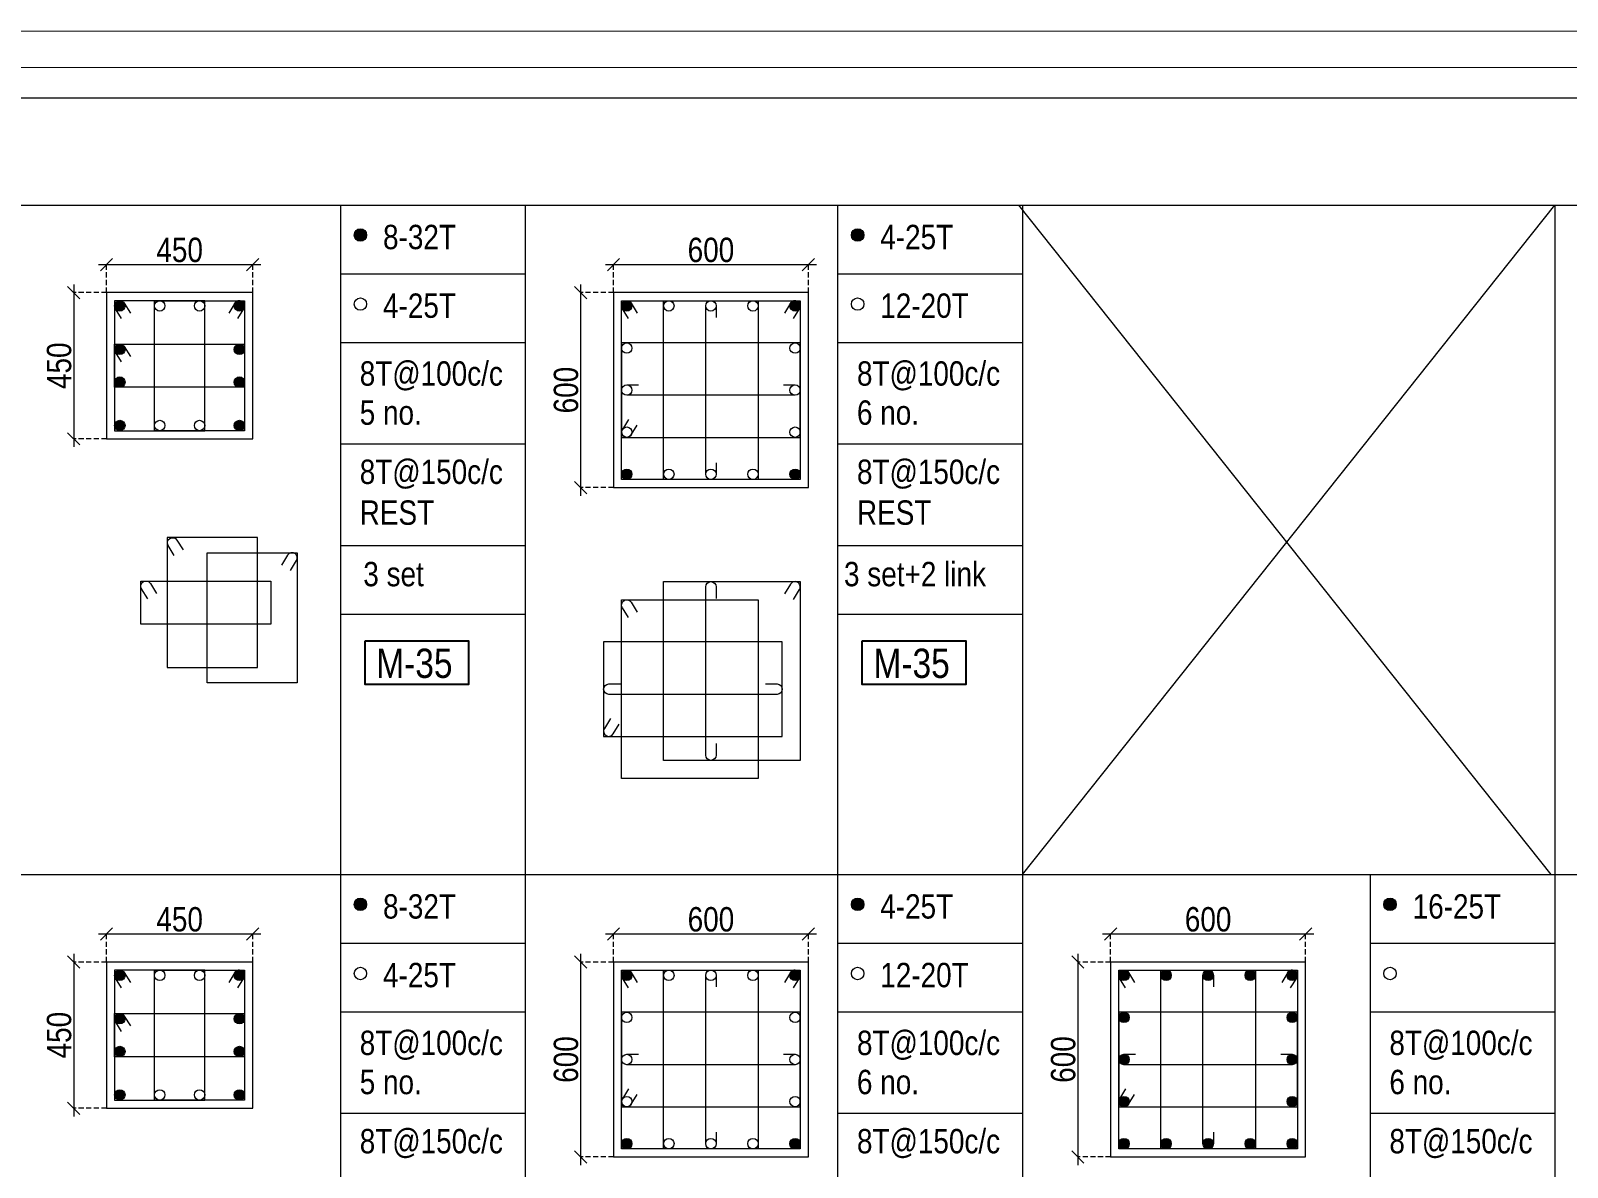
# Model space of a CAD drawing. Header units: millimetres. Extents: x 1112055 to 3390982, y -148532 to 766891.
# Drawn here: x 2142319 to 2161236, y 370346 to 384336 of the extents above; entities that cross this region are included whole.
import ezdxf
from ezdxf.enums import TextEntityAlignment as Align

# ---------------------------------------------------------------- set-up
doc = ezdxf.new("R2010")
doc.units = ezdxf.units.MM
doc.header["$PDMODE"] = 35
doc.header["$PDSIZE"] = -25
doc.linetypes.add('DASHED2', pattern=[0.375, 0.25, -0.125])
doc.linetypes.add('Hidden', pattern=[9.525, 6.35, -3.175])
for name, color, linetype, lineweight in [('B COL. SIZE DIM', 220, 'Continuous', 25), ('B COLSCH', 204, 'Continuous', 20), ('B COLUMN', 1, 'Hidden', 9), ('B STEEL', 34, 'Continuous', 15), ('B TITLE BLOCK', 250, 'Continuous', 0)]:
    doc.layers.add(name, color=color, linetype=linetype, lineweight=lineweight)
doc.layers.add('B TEXT', color=7, linetype='Continuous')
doc.styles.add('dim inside', font='romans.shx', dxfattribs={"width": 0.8, "height": 125})
doc.styles.add('SWINC', font='swissc.ttf')
doc.dimstyles.new('dim inside', dxfattribs={"dimtxt": 125, "dimasz": 100, "dimexe": 0, "dimexo": 0, "dimgap": 10, "dimtad": 0, "dimdec": 0, "dimzin": 0, "dimdsep": 46, "dimtxsty": 'dim inside', "dimblk": 'SMALL', "dimcen": 0.09, "dimadec": 0, "dimazin": 0, "dimtfac": 1, "dimtdec": 0, "dimtofl": 0, "dimtmove": 0, "dimatfit": 3, "dimfxl": 1, "dimtolj": 1, "dimtzin": 0, "dimarcsym": 2})

# ---------------------------------------------------------------- blocks, each defined once
blk = doc.blocks.new('_Oblique')
at = {"color": 0, "linetype": 'ByBlock', "lineweight": -2}
blk.add_line((-0.5, -0.5), (0.5, 0.5), dxfattribs=at)
blk = doc.blocks.new('*D1098')
at = {"layer": 'B COL. SIZE DIM', "color": 250, "lineweight": 9, "ltscale": 250, "transparency": 16777216}
blk.add_line((2143152, 373217), (2145152, 373217), dxfattribs=at)
at = {"layer": 'B COL. SIZE DIM', "color": 250, "linetype": 'DASHED2', "lineweight": 9, "ltscale": 250, "transparency": 16777216}
for p, q in [((2143252, 372872), (2143252, 373217)), ((2145052, 372872), (2145052, 373217))]:
    blk.add_line(p, q, dxfattribs=at)
at = {"layer": 'Defpoints', "color": 0, "ltscale": 250, "transparency": 16777216}
for p in [(2145052, 373217), (2143252, 372872), (2145052, 372872)]:
    blk.add_point(p, dxfattribs=at)
at = {"layer": 'B COL. SIZE DIM', "color": 250, "lineweight": 9, "ltscale": 250, "transparency": 16777216, "xscale": 150, "yscale": 150, "zscale": 150, "rotation": 180}
blk.add_blockref('_Oblique', (2143252, 373217), dxfattribs=at)
at = {"layer": 'B COL. SIZE DIM', "color": 250, "lineweight": 9, "ltscale": 250, "transparency": 16777216, "xscale": 150, "yscale": 150, "zscale": 150}
blk.add_blockref('_Oblique', (2145052, 373217), dxfattribs=at)
at = {"layer": 'B COL. SIZE DIM', "color": 6, "ltscale": 250, "transparency": 16777216, "insert": (2144152, 373396), "char_height": 300, "attachment_point": 5, "style": 'SWINC'}
blk.add_mtext('\\A1;450', dxfattribs=at)
blk = doc.blocks.new('*D1099')
at = {"layer": 'B COL. SIZE DIM', "color": 250, "lineweight": 9, "ltscale": 250, "transparency": 16777216}
blk.add_line((2142848, 372972), (2142848, 370972), dxfattribs=at)
at = {"layer": 'B COL. SIZE DIM', "color": 250, "linetype": 'DASHED2', "lineweight": 9, "ltscale": 250, "transparency": 16777216}
for p, q in [((2143252, 372872), (2142848, 372872)), ((2143252, 371072), (2142848, 371072))]:
    blk.add_line(p, q, dxfattribs=at)
at = {"layer": 'Defpoints', "color": 0, "ltscale": 250, "transparency": 16777216}
for p in [(2143252, 372872), (2142848, 371072), (2143252, 371072)]:
    blk.add_point(p, dxfattribs=at)
at = {"layer": 'B COL. SIZE DIM', "color": 250, "lineweight": 9, "ltscale": 250, "transparency": 16777216, "xscale": 150, "yscale": 150, "zscale": 150}
for p, rotation in [((2142848, 372872), 90), ((2142848, 371072), 270)]:
    blk.add_blockref('_Oblique', p, dxfattribs=dict(at, rotation=rotation))
at = {"layer": 'B COL. SIZE DIM', "color": 6, "ltscale": 250, "transparency": 16777216, "insert": (2142669, 371972), "char_height": 300, "attachment_point": 5, "rotation": 90, "style": 'SWINC'}
blk.add_mtext('\\A1;450', dxfattribs=at)
blk = doc.blocks.new('*D1131')
at = {"layer": 'B COL. SIZE DIM', "color": 250, "lineweight": 9, "ltscale": 250, "transparency": 16777216}
blk.add_line((2143152, 381457), (2145152, 381457), dxfattribs=at)
at = {"layer": 'B COL. SIZE DIM', "color": 250, "linetype": 'DASHED2', "lineweight": 9, "ltscale": 250, "transparency": 16777216}
for p, q in [((2143252, 381112), (2143252, 381457)), ((2145052, 381112), (2145052, 381457))]:
    blk.add_line(p, q, dxfattribs=at)
at = {"layer": 'Defpoints', "color": 0, "ltscale": 250, "transparency": 16777216}
for p in [(2145052, 381457), (2143252, 381112), (2145052, 381112)]:
    blk.add_point(p, dxfattribs=at)
at = {"layer": 'B COL. SIZE DIM', "color": 250, "lineweight": 9, "ltscale": 250, "transparency": 16777216, "xscale": 150, "yscale": 150, "zscale": 150, "rotation": 180}
blk.add_blockref('_Oblique', (2143252, 381457), dxfattribs=at)
at = {"layer": 'B COL. SIZE DIM', "color": 250, "lineweight": 9, "ltscale": 250, "transparency": 16777216, "xscale": 150, "yscale": 150, "zscale": 150}
blk.add_blockref('_Oblique', (2145052, 381457), dxfattribs=at)
at = {"layer": 'B COL. SIZE DIM', "color": 6, "ltscale": 250, "transparency": 16777216, "insert": (2144152, 381636), "char_height": 300, "attachment_point": 5, "style": 'SWINC'}
blk.add_mtext('\\A1;450', dxfattribs=at)
blk = doc.blocks.new('*D1132')
at = {"layer": 'B COL. SIZE DIM', "color": 250, "lineweight": 9, "ltscale": 250, "transparency": 16777216}
blk.add_line((2142848, 381212), (2142848, 379212), dxfattribs=at)
at = {"layer": 'B COL. SIZE DIM', "color": 250, "linetype": 'DASHED2', "lineweight": 9, "ltscale": 250, "transparency": 16777216}
for p, q in [((2143252, 381112), (2142848, 381112)), ((2143252, 379312), (2142848, 379312))]:
    blk.add_line(p, q, dxfattribs=at)
at = {"layer": 'Defpoints', "color": 0, "ltscale": 250, "transparency": 16777216}
for p in [(2143252, 381112), (2142848, 379312), (2143252, 379312)]:
    blk.add_point(p, dxfattribs=at)
at = {"layer": 'B COL. SIZE DIM', "color": 250, "lineweight": 9, "ltscale": 250, "transparency": 16777216, "xscale": 150, "yscale": 150, "zscale": 150}
for p, rotation in [((2142848, 381112), 90), ((2142848, 379312), 270)]:
    blk.add_blockref('_Oblique', p, dxfattribs=dict(at, rotation=rotation))
at = {"layer": 'B COL. SIZE DIM', "color": 6, "ltscale": 250, "transparency": 16777216, "insert": (2142669, 380212), "char_height": 300, "attachment_point": 5, "rotation": 90, "style": 'SWINC'}
blk.add_mtext('\\A1;450', dxfattribs=at)
blk = doc.blocks.new('*D1129')
at = {"layer": 'B COL. SIZE DIM', "color": 250, "lineweight": 9, "ltscale": 250, "transparency": 16777216}
blk.add_line((2149393, 373217), (2151993, 373217), dxfattribs=at)
at = {"layer": 'B COL. SIZE DIM', "color": 250, "linetype": 'DASHED2', "lineweight": 9, "ltscale": 250, "transparency": 16777216}
for p, q in [((2149493, 372872), (2149493, 373217)), ((2151893, 372872), (2151893, 373217))]:
    blk.add_line(p, q, dxfattribs=at)
at = {"layer": 'Defpoints', "color": 0, "ltscale": 250, "transparency": 16777216}
for p in [(2151893, 373217), (2149493, 372872), (2151893, 372872)]:
    blk.add_point(p, dxfattribs=at)
at = {"layer": 'B COL. SIZE DIM', "color": 250, "lineweight": 9, "ltscale": 250, "transparency": 16777216, "xscale": 150, "yscale": 150, "zscale": 150, "rotation": 180}
blk.add_blockref('_Oblique', (2149493, 373217), dxfattribs=at)
at = {"layer": 'B COL. SIZE DIM', "color": 250, "lineweight": 9, "ltscale": 250, "transparency": 16777216, "xscale": 150, "yscale": 150, "zscale": 150}
blk.add_blockref('_Oblique', (2151893, 373217), dxfattribs=at)
at = {"layer": 'B COL. SIZE DIM', "color": 6, "ltscale": 250, "transparency": 16777216, "insert": (2150693, 373396), "char_height": 300, "attachment_point": 5, "style": 'SWINC'}
blk.add_mtext('\\A1;600', dxfattribs=at)
blk = doc.blocks.new('*D1130')
at = {"layer": 'B COL. SIZE DIM', "color": 250, "lineweight": 9, "ltscale": 250, "transparency": 16777216}
blk.add_line((2149089, 372972), (2149089, 370372), dxfattribs=at)
at = {"layer": 'B COL. SIZE DIM', "color": 250, "linetype": 'DASHED2', "lineweight": 9, "ltscale": 250, "transparency": 16777216}
for p, q in [((2149493, 372872), (2149089, 372872)), ((2149493, 370472), (2149089, 370472))]:
    blk.add_line(p, q, dxfattribs=at)
at = {"layer": 'Defpoints', "color": 0, "ltscale": 250, "transparency": 16777216}
for p in [(2149493, 372872), (2149089, 370472), (2149493, 370472)]:
    blk.add_point(p, dxfattribs=at)
at = {"layer": 'B COL. SIZE DIM', "color": 250, "lineweight": 9, "ltscale": 250, "transparency": 16777216, "xscale": 150, "yscale": 150, "zscale": 150}
for p, rotation in [((2149089, 372872), 90), ((2149089, 370472), 270)]:
    blk.add_blockref('_Oblique', p, dxfattribs=dict(at, rotation=rotation))
at = {"layer": 'B COL. SIZE DIM', "color": 6, "ltscale": 250, "transparency": 16777216, "insert": (2148910, 371672), "char_height": 300, "attachment_point": 5, "rotation": 90, "style": 'SWINC'}
blk.add_mtext('\\A1;600', dxfattribs=at)
blk = doc.blocks.new('*D1123')
at = {"layer": 'B COL. SIZE DIM', "color": 250, "lineweight": 9, "ltscale": 250, "transparency": 16777216}
blk.add_line((2149393, 381457), (2151993, 381457), dxfattribs=at)
at = {"layer": 'B COL. SIZE DIM', "color": 250, "linetype": 'DASHED2', "lineweight": 9, "ltscale": 250, "transparency": 16777216}
for p, q in [((2149493, 381112), (2149493, 381457)), ((2151893, 381112), (2151893, 381457))]:
    blk.add_line(p, q, dxfattribs=at)
at = {"layer": 'Defpoints', "color": 0, "ltscale": 250, "transparency": 16777216}
for p in [(2151893, 381457), (2149493, 381112), (2151893, 381112)]:
    blk.add_point(p, dxfattribs=at)
at = {"layer": 'B COL. SIZE DIM', "color": 250, "lineweight": 9, "ltscale": 250, "transparency": 16777216, "xscale": 150, "yscale": 150, "zscale": 150, "rotation": 180}
blk.add_blockref('_Oblique', (2149493, 381457), dxfattribs=at)
at = {"layer": 'B COL. SIZE DIM', "color": 250, "lineweight": 9, "ltscale": 250, "transparency": 16777216, "xscale": 150, "yscale": 150, "zscale": 150}
blk.add_blockref('_Oblique', (2151893, 381457), dxfattribs=at)
at = {"layer": 'B COL. SIZE DIM', "color": 6, "ltscale": 250, "transparency": 16777216, "insert": (2150693, 381636), "char_height": 300, "attachment_point": 5, "style": 'SWINC'}
blk.add_mtext('\\A1;600', dxfattribs=at)
blk = doc.blocks.new('*D1124')
at = {"layer": 'B COL. SIZE DIM', "color": 250, "lineweight": 9, "ltscale": 250, "transparency": 16777216}
blk.add_line((2149089, 381212), (2149089, 378612), dxfattribs=at)
at = {"layer": 'B COL. SIZE DIM', "color": 250, "linetype": 'DASHED2', "lineweight": 9, "ltscale": 250, "transparency": 16777216}
for p, q in [((2149493, 381112), (2149089, 381112)), ((2149493, 378712), (2149089, 378712))]:
    blk.add_line(p, q, dxfattribs=at)
at = {"layer": 'Defpoints', "color": 0, "ltscale": 250, "transparency": 16777216}
for p in [(2149493, 381112), (2149089, 378712), (2149493, 378712)]:
    blk.add_point(p, dxfattribs=at)
at = {"layer": 'B COL. SIZE DIM', "color": 250, "lineweight": 9, "ltscale": 250, "transparency": 16777216, "xscale": 150, "yscale": 150, "zscale": 150}
for p, rotation in [((2149089, 381112), 90), ((2149089, 378712), 270)]:
    blk.add_blockref('_Oblique', p, dxfattribs=dict(at, rotation=rotation))
at = {"layer": 'B COL. SIZE DIM', "color": 6, "ltscale": 250, "transparency": 16777216, "insert": (2148910, 379912), "char_height": 300, "attachment_point": 5, "rotation": 90, "style": 'SWINC'}
blk.add_mtext('\\A1;600', dxfattribs=at)
blk = doc.blocks.new('*D1152')
at = {"layer": 'B COL. SIZE DIM', "color": 250, "lineweight": 9, "ltscale": 250, "transparency": 16777216}
blk.add_line((2155514, 373217), (2158114, 373217), dxfattribs=at)
at = {"layer": 'B COL. SIZE DIM', "color": 250, "linetype": 'DASHED2', "lineweight": 9, "ltscale": 250, "transparency": 16777216}
for p, q in [((2155614, 372872), (2155614, 373217)), ((2158014, 372872), (2158014, 373217))]:
    blk.add_line(p, q, dxfattribs=at)
at = {"layer": 'Defpoints', "color": 0, "ltscale": 250, "transparency": 16777216}
for p in [(2158014, 373217), (2155614, 372872), (2158014, 372872)]:
    blk.add_point(p, dxfattribs=at)
at = {"layer": 'B COL. SIZE DIM', "color": 250, "lineweight": 9, "ltscale": 250, "transparency": 16777216, "xscale": 150, "yscale": 150, "zscale": 150, "rotation": 180}
blk.add_blockref('_Oblique', (2155614, 373217), dxfattribs=at)
at = {"layer": 'B COL. SIZE DIM', "color": 250, "lineweight": 9, "ltscale": 250, "transparency": 16777216, "xscale": 150, "yscale": 150, "zscale": 150}
blk.add_blockref('_Oblique', (2158014, 373217), dxfattribs=at)
at = {"layer": 'B COL. SIZE DIM', "color": 6, "ltscale": 250, "transparency": 16777216, "insert": (2156814, 373396), "char_height": 300, "attachment_point": 5, "style": 'SWINC'}
blk.add_mtext('\\A1;600', dxfattribs=at)
blk = doc.blocks.new('*D1153')
at = {"layer": 'B COL. SIZE DIM', "color": 250, "lineweight": 9, "ltscale": 250, "transparency": 16777216}
blk.add_line((2155210, 372972), (2155210, 370372), dxfattribs=at)
at = {"layer": 'B COL. SIZE DIM', "color": 250, "linetype": 'DASHED2', "lineweight": 9, "ltscale": 250, "transparency": 16777216}
for p, q in [((2155614, 372872), (2155210, 372872)), ((2155614, 370472), (2155210, 370472))]:
    blk.add_line(p, q, dxfattribs=at)
at = {"layer": 'Defpoints', "color": 0, "ltscale": 250, "transparency": 16777216}
for p in [(2155614, 372872), (2155210, 370472), (2155614, 370472)]:
    blk.add_point(p, dxfattribs=at)
at = {"layer": 'B COL. SIZE DIM', "color": 250, "lineweight": 9, "ltscale": 250, "transparency": 16777216, "xscale": 150, "yscale": 150, "zscale": 150}
for p, rotation in [((2155210, 372872), 90), ((2155210, 370472), 270)]:
    blk.add_blockref('_Oblique', p, dxfattribs=dict(at, rotation=rotation))
at = {"layer": 'B COL. SIZE DIM', "color": 6, "ltscale": 250, "transparency": 16777216, "insert": (2155031, 371672), "char_height": 300, "attachment_point": 5, "rotation": 90, "style": 'SWINC'}
blk.add_mtext('\\A1;600', dxfattribs=at)

msp = doc.modelspace()

# ---------------------------------------------------------------- hatches: boundary and pattern name
at = {"layer": 'B STEEL', "lineweight": 9, "ltscale": 0.5}
h = msp.add_hatch(color=34, dxfattribs=at)
edge = h.paths.add_edge_path()
edge.add_arc((2146377.5, 381821.1), 76.8, 0, 360)
h = msp.add_hatch(color=34, dxfattribs=at)
edge = h.paths.add_edge_path()
edge.add_arc((2152499.1, 381821.1), 76.8, 0, 360)
h = msp.add_hatch(color=34, dxfattribs=at)
edge = h.paths.add_edge_path()
edge.add_arc((2143415.8, 380947.9), 64, 0, 360)
h = msp.add_hatch(color=34, dxfattribs=at)
edge = h.paths.add_edge_path()
edge.add_arc((2144887.8, 380947.9), 64, 180, 540, ccw=False)
h = msp.add_hatch(color=34, dxfattribs=at)
edge = h.paths.add_edge_path()
edge.add_arc((2149656.7, 380947.9), 64, 0, 360)
h = msp.add_hatch(color=34, dxfattribs=at)
edge = h.paths.add_edge_path()
edge.add_arc((2151728.6, 380947.9), 64, 180, 540, ccw=False)
at = {"layer": 'B STEEL'}
h = msp.add_hatch(color=34, dxfattribs=at)
edge = h.paths.add_edge_path()
edge.add_arc((2143415.8, 380413.6), 64, 0, 360)
h = msp.add_hatch(color=34, dxfattribs=at)
edge = h.paths.add_edge_path()
edge.add_arc((2144887.8, 380413.6), 64, 0, 360)
h = msp.add_hatch(color=34, dxfattribs=at)
edge = h.paths.add_edge_path()
edge.add_arc((2143415.8, 380010.4), 64, 0, 360)
h = msp.add_hatch(color=34, dxfattribs=at)
edge = h.paths.add_edge_path()
edge.add_arc((2144887.8, 380010.4), 64, 0, 360)
at = {"layer": 'B STEEL', "lineweight": 9, "ltscale": 0.5}
h = msp.add_hatch(color=34, dxfattribs=at)
edge = h.paths.add_edge_path()
edge.add_arc((2143415.8, 379476), 64, 0, 360, ccw=False)
h = msp.add_hatch(color=34, dxfattribs=at)
edge = h.paths.add_edge_path()
edge.add_arc((2144887.8, 379476), 64, -180, 180)
h = msp.add_hatch(color=34, dxfattribs=at)
edge = h.paths.add_edge_path()
edge.add_arc((2149656.7, 378876), 64, 0, 360, ccw=False)
h = msp.add_hatch(color=34, dxfattribs=at)
edge = h.paths.add_edge_path()
edge.add_arc((2151728.6, 378876), 64, -180, 180)
h = msp.add_hatch(color=34, dxfattribs=at)
edge = h.paths.add_edge_path()
edge.add_arc((2146377.5, 373581.3), 76.8, 0, 360)
h = msp.add_hatch(color=34, dxfattribs=at)
edge = h.paths.add_edge_path()
edge.add_arc((2152499.1, 373581.3), 76.8, 0, 360)
h = msp.add_hatch(color=34, dxfattribs=at)
edge = h.paths.add_edge_path()
edge.add_arc((2159053.9, 373581.3), 76.8, 0, 360)
h = msp.add_hatch(color=34, dxfattribs=at)
edge = h.paths.add_edge_path()
edge.add_arc((2143415.8, 372708.1), 64, 0, 360)
h = msp.add_hatch(color=34, dxfattribs=at)
edge = h.paths.add_edge_path()
edge.add_arc((2144887.8, 372708.1), 64, 180, 540, ccw=False)
h = msp.add_hatch(color=34, dxfattribs=at)
edge = h.paths.add_edge_path()
edge.add_arc((2149656.7, 372708.1), 64, 0, 360)
h = msp.add_hatch(color=34, dxfattribs=at)
edge = h.paths.add_edge_path()
edge.add_arc((2151728.6, 372708.1), 64, 180, 540, ccw=False)
h = msp.add_hatch(color=34, dxfattribs=at)
edge = h.paths.add_edge_path()
edge.add_arc((2155778.3, 372708.1), 64, 0, 360)
h = msp.add_hatch(color=34, dxfattribs=at)
edge = h.paths.add_edge_path()
edge.add_arc((2156296.3, 372708.1), 64, 180, 540, ccw=False)
h = msp.add_hatch(color=34, dxfattribs=at)
edge = h.paths.add_edge_path()
edge.add_arc((2156814.2, 372708.1), 64, 180, 540, ccw=False)
h = msp.add_hatch(color=34, dxfattribs=at)
edge = h.paths.add_edge_path()
edge.add_arc((2157332.2, 372708.1), 64, 180, 540, ccw=False)
h = msp.add_hatch(color=34, dxfattribs=at)
edge = h.paths.add_edge_path()
edge.add_arc((2157850.2, 372708.1), 64, 180, 540, ccw=False)
at = {"layer": 'B STEEL'}
h = msp.add_hatch(color=34, dxfattribs=at)
edge = h.paths.add_edge_path()
edge.add_arc((2143415.8, 372173.7), 64, 0, 360)
h = msp.add_hatch(color=34, dxfattribs=at)
edge = h.paths.add_edge_path()
edge.add_arc((2144887.8, 372173.7), 64, 0, 360)
at = {"layer": 'B STEEL', "lineweight": 9, "ltscale": 0.5}
h = msp.add_hatch(color=34, dxfattribs=at)
edge = h.paths.add_edge_path()
edge.add_arc((2155778.3, 372190.1), 64, 180, 540, ccw=False)
h = msp.add_hatch(color=34, dxfattribs=at)
edge = h.paths.add_edge_path()
edge.add_arc((2157850.2, 372190.1), 64, 180, 540, ccw=False)
at = {"layer": 'B STEEL'}
h = msp.add_hatch(color=34, dxfattribs=at)
edge = h.paths.add_edge_path()
edge.add_arc((2143415.8, 371770.5), 64, 0, 360)
h = msp.add_hatch(color=34, dxfattribs=at)
edge = h.paths.add_edge_path()
edge.add_arc((2144887.8, 371770.5), 64, 0, 360)
at = {"layer": 'B STEEL', "lineweight": 9, "ltscale": 0.5}
h = msp.add_hatch(color=34, dxfattribs=at)
edge = h.paths.add_edge_path()
edge.add_arc((2155778.3, 371672.1), 64, 180, 540, ccw=False)
h = msp.add_hatch(color=34, dxfattribs=at)
edge = h.paths.add_edge_path()
edge.add_arc((2157850.2, 371672.1), 64, 180, 540, ccw=False)
h = msp.add_hatch(color=34, dxfattribs=at)
edge = h.paths.add_edge_path()
edge.add_arc((2143415.8, 371236.1), 64, 0, 360, ccw=False)
h = msp.add_hatch(color=34, dxfattribs=at)
edge = h.paths.add_edge_path()
edge.add_arc((2144887.8, 371236.1), 64, -180, 180)
h = msp.add_hatch(color=34, dxfattribs=at)
edge = h.paths.add_edge_path()
edge.add_arc((2155778.3, 371154.1), 64, 180, 540, ccw=False)
h = msp.add_hatch(color=34, dxfattribs=at)
edge = h.paths.add_edge_path()
edge.add_arc((2157850.2, 371154.1), 64, 180, 540, ccw=False)
h = msp.add_hatch(color=34, dxfattribs=at)
edge = h.paths.add_edge_path()
edge.add_arc((2149656.7, 370636.1), 64, 0, 360, ccw=False)
h = msp.add_hatch(color=34, dxfattribs=at)
edge = h.paths.add_edge_path()
edge.add_arc((2151728.6, 370636.1), 64, -180, 180)
h = msp.add_hatch(color=34, dxfattribs=at)
edge = h.paths.add_edge_path()
edge.add_arc((2155778.3, 370636.1), 64, 0, 360, ccw=False)
h = msp.add_hatch(color=34, dxfattribs=at)
edge = h.paths.add_edge_path()
edge.add_arc((2156296.3, 370636.1), 64, 180, 540, ccw=False)
h = msp.add_hatch(color=34, dxfattribs=at)
edge = h.paths.add_edge_path()
edge.add_arc((2156814.2, 370636.1), 64, 180, 540, ccw=False)
h = msp.add_hatch(color=34, dxfattribs=at)
edge = h.paths.add_edge_path()
edge.add_arc((2157332.2, 370636.1), 64, 180, 540, ccw=False)
h = msp.add_hatch(color=34, dxfattribs=at)
edge = h.paths.add_edge_path()
edge.add_arc((2157850.2, 370636.1), 64, -180, 180)

# ---------------------------------------------------------------- linework, layer by layer
at = {"layer": 'B COLSCH', "color": 250, "lineweight": 0}
for p, q in [((2087620, 383508.5), (2216655.7, 383508.5)), ((2087620, 382189.4), (2216655.7, 382189.4)), ((2146131.2, 382189.4), (2146131.2, 332750.4)), ((2148405.6, 382189.4), (2148405.6, 323875.2)), ((2152252.8, 382189.4), (2152252.8, 332750.4)), ((2161037.9, 373949.6), (2154483, 382189.4)), ((2154527.2, 382189.4), (2154527.2, 323875.2)), ((2154527.2, 373949.6), (2161082, 382189.4)), ((2161082, 382189.4), (2161082, 323875.2)), ((2146131.2, 381344.4), (2148405.6, 381344.4)), ((2152252.8, 381344.4), (2154527.2, 381344.4)), ((2146131.2, 380499.4), (2148405.6, 380499.4)), ((2152252.8, 380499.4), (2154527.2, 380499.4)), ((2146131.2, 379249.7), (2148405.6, 379249.7)), ((2152252.8, 379249.7), (2154527.2, 379249.7)), ((2146131.2, 377999.9), (2148405.6, 377999.9)), ((2152252.8, 377999.9), (2154527.2, 377999.9)), ((2146131.2, 377154.9), (2148405.6, 377154.9)), ((2152252.8, 377154.9), (2154527.2, 377154.9)), ((2087620, 373949.6), (2216655.7, 373949.6)), ((2158807.7, 373949.6), (2158807.7, 332750.4)), ((2146131.2, 373104.6), (2148405.6, 373104.6)), ((2152252.8, 373104.6), (2154527.2, 373104.6)), ((2158807.7, 373104.6), (2161082, 373104.6)), ((2146131.2, 372259.6), (2148405.6, 372259.6)), ((2152252.8, 372259.6), (2154527.2, 372259.6)), ((2158807.7, 372259.6), (2161082, 372259.6)), ((2146131.2, 371009.8), (2148405.6, 371009.8)), ((2152252.8, 371009.8), (2154527.2, 371009.8)), ((2158807.7, 371009.8), (2161082, 371009.8))]:
    msp.add_line(p, q, dxfattribs=at)
at = {"layer": 'B COLUMN', "color": 1, "linetype": 'ByBlock', "lineweight": 20}
for points in [[(2143251.8, 379312), (2145051.8, 379312), (2145051.8, 381112), (2143251.8, 381112)], [(2149492.6, 378712), (2151892.6, 378712), (2151892.6, 381112), (2149492.6, 381112)], [(2143251.8, 371072.1), (2145051.8, 371072.1), (2145051.8, 372872.1), (2143251.8, 372872.1)], [(2149492.6, 370472.1), (2151892.6, 370472.1), (2151892.6, 372872.1), (2149492.6, 372872.1)], [(2155614.2, 370472.1), (2158014.2, 370472.1), (2158014.2, 372872.1), (2155614.2, 372872.1)]]:
    msp.add_lwpolyline(points, close=True, dxfattribs=at)
at = {"layer": 'B STEEL', "color": 34, "lineweight": 9, "ltscale": 0.5}
for points in [[(2143436.1, 380792.9), (2143361.3, 380914.4, -1), (2143470.4, 380981.5), (2143545.1, 380860)], [(2144867.6, 380792.9), (2144942.3, 380914.4, 1), (2144833.3, 380981.5), (2144758.5, 380860)], [(2149676.9, 380792.9), (2149602.1, 380914.4, -1), (2149711.2, 380981.5), (2149785.9, 380860)], [(2150756.7, 379018.6), (2150756.7, 378876, -1), (2150628.6, 378876), (2150628.6, 380947.9, -1), (2150756.7, 380947.9), (2150756.7, 380805.3)], [(2151708.4, 380792.9), (2151783.1, 380914.4, 1), (2151674.1, 380981.5), (2151599.3, 380860)], [(2143436.1, 380258.5), (2143361.3, 380380, -1), (2143470.4, 380447.1), (2143545.1, 380325.6)], [(2151586, 379976), (2151728.6, 379976, -1), (2151728.6, 379847.9), (2149656.7, 379847.9, -1), (2149656.7, 379976), (2149799.3, 379976)], [(2149676.9, 379549), (2149602.1, 379427.5, 1), (2149711.2, 379360.4), (2149785.9, 379481.9)], [(2144084.2, 377877.2), (2144009.4, 377998.7, -1), (2144118.4, 378065.8), (2144193.2, 377944.3)], [(2145515.6, 377691.6), (2145590.4, 377813.1, 1), (2145481.4, 377880.2), (2145406.6, 377758.7)], [(2143758.3, 377342.8), (2143683.5, 377464.3, -1), (2143792.6, 377531.4), (2143867.3, 377409.9)], [(2150756.7, 375560.9), (2150756.7, 375418.2, -1), (2150628.6, 375418.2), (2150628.6, 377490.2, -1), (2150756.7, 377490.2), (2150756.7, 377347.5)], [(2151708.4, 377335.1), (2151783.1, 377456.6, 1), (2151674.1, 377523.7), (2151599.3, 377402.2)], [(2149676.9, 377112.1), (2149602.1, 377233.5, -1), (2149711.2, 377300.7), (2149785.9, 377179.2)], [(2151364.7, 376295.1), (2151507.3, 376295.1, -1), (2151507.3, 376167.1), (2149435.4, 376167.1, -1), (2149435.4, 376295.1), (2149578, 376295.1)], [(2149455.6, 375868.2), (2149380.9, 375746.7, 1), (2149489.9, 375679.6), (2149564.7, 375801.1)], [(2143436.1, 372553.1), (2143361.3, 372674.5, -1), (2143470.4, 372741.7), (2143545.1, 372620.2)], [(2144867.6, 372553.1), (2144942.3, 372674.5, 1), (2144833.3, 372741.7), (2144758.5, 372620.2)], [(2149676.9, 372553.1), (2149602.1, 372674.5, -1), (2149711.2, 372741.7), (2149785.9, 372620.2)], [(2150756.7, 370778.8), (2150756.7, 370636.1, -1), (2150628.6, 370636.1), (2150628.6, 372708.1, -1), (2150756.7, 372708.1), (2150756.7, 372565.5)], [(2151708.4, 372553.1), (2151783.1, 372674.5, 1), (2151674.1, 372741.7), (2151599.3, 372620.2)], [(2155798.5, 372553.1), (2155723.7, 372674.5, -1), (2155832.8, 372741.7), (2155907.5, 372620.2)], [(2156878.3, 370778.8), (2156878.3, 370636.1, -1), (2156750.2, 370636.1), (2156750.2, 372708.1, -1), (2156878.3, 372708.1), (2156878.3, 372565.5)], [(2157830, 372553.1), (2157904.7, 372674.5, 1), (2157795.7, 372741.7), (2157720.9, 372620.2)], [(2143436.1, 372018.7), (2143361.3, 372140.2, -1), (2143470.4, 372207.3), (2143545.1, 372085.8)], [(2151586, 371736.1), (2151728.6, 371736.1, -1), (2151728.6, 371608.1), (2149656.7, 371608.1, -1), (2149656.7, 371736.1), (2149799.3, 371736.1)], [(2157707.6, 371736.1), (2157850.2, 371736.1, -1), (2157850.2, 371608.1), (2155778.3, 371608.1, -1), (2155778.3, 371736.1), (2155920.9, 371736.1)], [(2149676.9, 371309.2), (2149602.1, 371187.7, 1), (2149711.2, 371120.6), (2149785.9, 371242.1)], [(2155798.5, 371309.2), (2155723.7, 371187.7, 1), (2155832.8, 371120.6), (2155907.5, 371242.1)]]:
    msp.add_lwpolyline(points, format="xyb", dxfattribs=at)
for points in [[(2143351.8, 379412), (2144461.2, 379412), (2144461.2, 381012), (2143351.8, 381012)], [(2144951.8, 379412), (2143842.5, 379412), (2143842.5, 381012), (2144951.8, 381012)], [(2151274.6, 381012), (2151274.6, 378812), (2149592.6, 378812), (2149592.6, 381012)], [(2151792.6, 381012), (2151792.6, 378812), (2150110.6, 378812), (2150110.6, 381012)], [(2143351.8, 380477.6), (2144951.8, 380477.6), (2144951.8, 379946.4), (2143351.8, 379946.4)], [(2149592.6, 379330), (2151792.6, 379330), (2151792.6, 380494), (2149592.6, 380494)], [(2143999.9, 376496.3), (2145109.2, 376496.3), (2145109.2, 378096.3), (2143999.9, 378096.3)], [(2145599.9, 376310.6), (2144490.5, 376310.6), (2144490.5, 377910.6), (2145599.9, 377910.6)], [(2143674, 377561.9), (2145274, 377561.9), (2145274, 377030.7), (2143674, 377030.7)], [(2151792.6, 377554.2), (2151792.6, 375354.2), (2150110.6, 375354.2), (2150110.6, 377554.2)], [(2151274.6, 377331.1), (2151274.6, 375131.1), (2149592.6, 375131.1), (2149592.6, 377331.1)], [(2149371.4, 375649.1), (2151571.4, 375649.1), (2151571.4, 376813.1), (2149371.4, 376813.1)], [(2143351.8, 371172.1), (2144461.2, 371172.1), (2144461.2, 372772.1), (2143351.8, 372772.1)], [(2144951.8, 371172.1), (2143842.5, 371172.1), (2143842.5, 372772.1), (2144951.8, 372772.1)], [(2151274.6, 372772.1), (2151274.6, 370572.1), (2149592.6, 370572.1), (2149592.6, 372772.1)], [(2151792.6, 372772.1), (2151792.6, 370572.1), (2150110.6, 370572.1), (2150110.6, 372772.1)], [(2157396.3, 372772.1), (2157396.3, 370572.1), (2155714.2, 370572.1), (2155714.2, 372772.1)], [(2157914.2, 372772.1), (2157914.2, 370572.1), (2156232.2, 370572.1), (2156232.2, 372772.1)], [(2143351.8, 372237.7), (2144951.8, 372237.7), (2144951.8, 371706.5), (2143351.8, 371706.5)], [(2149592.6, 371090.1), (2151792.6, 371090.1), (2151792.6, 372254.1), (2149592.6, 372254.1)], [(2155714.2, 371090.1), (2157914.2, 371090.1), (2157914.2, 372254.1), (2155714.2, 372254.1)]]:
    msp.add_lwpolyline(points, close=True, dxfattribs=at)
for centre, radius in [((2146377.5, 381821.1), 76.8), ((2152499.1, 381821.1), 76.8), ((2143415.8, 380947.9), 64), ((2143906.5, 380947.9), 64), ((2144397.2, 380947.9), 64), ((2144887.8, 380947.9), 64), ((2146377.5, 380970.9), 76.8), ((2149656.7, 380947.9), 64), ((2150174.6, 380947.9), 64), ((2150692.6, 380947.9), 64), ((2151210.6, 380947.9), 64), ((2151728.6, 380947.9), 64), ((2152499.1, 380970.9), 76.8), ((2143415.8, 380413.6), 64), ((2144887.8, 380413.6), 64), ((2149656.7, 380430), 64), ((2151728.6, 380430), 64), ((2143415.8, 380010.4), 64), ((2144887.8, 380010.4), 64), ((2149656.7, 379912), 64), ((2151728.6, 379912), 64), ((2143415.8, 379476), 64), ((2143906.5, 379476), 64), ((2144397.2, 379476), 64), ((2144887.8, 379476), 64), ((2149656.7, 379394), 64), ((2151728.6, 379394), 64), ((2149656.7, 378876), 64), ((2150174.6, 378876), 64), ((2150692.6, 378876), 64), ((2151210.6, 378876), 64), ((2151728.6, 378876), 64), ((2146377.5, 373581.3), 76.8), ((2152499.1, 373581.3), 76.8), ((2159053.9, 373581.3), 76.8), ((2143415.8, 372708.1), 64), ((2143906.5, 372708.1), 64), ((2144397.2, 372708.1), 64), ((2144887.8, 372708.1), 64), ((2146377.5, 372731), 76.8), ((2149656.7, 372708.1), 64), ((2150174.6, 372708.1), 64), ((2150692.6, 372708.1), 64), ((2151210.6, 372708.1), 64), ((2151728.6, 372708.1), 64), ((2152499.1, 372731), 76.8), ((2155778.3, 372708.1), 64), ((2156296.3, 372708.1), 64), ((2156814.2, 372708.1), 64), ((2157332.2, 372708.1), 64), ((2157850.2, 372708.1), 64), ((2159053.9, 372731), 76.8), ((2143415.8, 372173.7), 64), ((2144887.8, 372173.7), 64), ((2149656.7, 372190.1), 64), ((2151728.6, 372190.1), 64), ((2155778.3, 372190.1), 64), ((2157850.2, 372190.1), 64), ((2143415.8, 371770.5), 64), ((2144887.8, 371770.5), 64), ((2149656.7, 371672.1), 64), ((2151728.6, 371672.1), 64), ((2155778.3, 371672.1), 64), ((2157850.2, 371672.1), 64), ((2143415.8, 371236.1), 64), ((2143906.5, 371236.1), 64), ((2144397.2, 371236.1), 64), ((2144887.8, 371236.1), 64), ((2149656.7, 371154.1), 64), ((2151728.6, 371154.1), 64), ((2155778.3, 371154.1), 64), ((2157850.2, 371154.1), 64), ((2149656.7, 370636.1), 64), ((2150174.6, 370636.1), 64), ((2150692.6, 370636.1), 64), ((2151210.6, 370636.1), 64), ((2151728.6, 370636.1), 64), ((2155778.3, 370636.1), 64), ((2156296.3, 370636.1), 64), ((2156814.2, 370636.1), 64), ((2157332.2, 370636.1), 64), ((2157850.2, 370636.1), 64)]:
    msp.add_circle(centre, radius, dxfattribs=at)
at = {"layer": 'B TEXT', "color": 1}
for points in [[(2146434.8, 376825.9), (2147709.4, 376825.9), (2147709.4, 376287.9), (2146434.8, 376287.9)], [(2152556.4, 376825.9), (2153831, 376825.9), (2153831, 376287.9), (2152556.4, 376287.9)]]:
    msp.add_lwpolyline(points, close=True, dxfattribs=at)
at = {"layer": 'B TITLE BLOCK', "color": 1, "const_width": 10.1}
msp.add_lwpolyline([(2086797.8, 384330.6), (2086797.8, 305004), (2230948.1, 305004), (2230948.1, 384330.6)], close=True, dxfattribs=at)
at = {"layer": 'B TITLE BLOCK', "color": 250, "lineweight": 0, "const_width": 10.1}
msp.add_lwpolyline([(2087246.3, 383882.2), (2087246.3, 305452.4), (2230499.6, 305452.4), (2230499.6, 383882.2)], close=True, dxfattribs=at)

# ---------------------------------------------------------------- texts
at = {"layer": 'B TEXT', "style": 'SWINC'}
for s, p in [('8-32T', (2146656, 381646.6)), ('4-25T', (2152777.6, 381646.6)), ('4-25T', (2146656, 380801.6)), ('12-20T', (2152777.6, 380801.6)), ('8T@100c/c', (2146369, 379966.7)), ('8T@100c/c', (2152490.6, 379966.7)), ('5 no.', (2146369, 379485)), ('6 no.', (2152490.6, 379485)), ('8T@150c/c', (2146369, 378756.8)), ('8T@150c/c', (2152490.6, 378756.8)), ('REST', (2146369, 378254.4)), ('REST', (2152490.6, 378254.4)), ('3 set', (2146412.9, 377497.4)), ('3 set+2 link', (2152331, 377497.4)), ('8-32T', (2146656, 373406.7)), ('4-25T', (2152777.6, 373406.7)), ('16-25T', (2159332.5, 373406.7)), ('4-25T', (2146656, 372561.7)), ('12-20T', (2152777.6, 372561.7)), ('8T@100c/c', (2146369, 371726.9)), ('8T@100c/c', (2152490.6, 371726.9)), ('8T@100c/c', (2159045.5, 371726.9)), ('5 no.', (2146369, 371245.1)), ('6 no.', (2152490.6, 371245.1)), ('6 no.', (2159045.5, 371245.1)), ('8T@150c/c', (2146369, 370517)), ('8T@150c/c', (2152490.6, 370517)), ('8T@150c/c', (2159045.5, 370517))]:
    msp.add_text(s, height=300, dxfattribs=at).set_placement(p)
at = {"layer": 'B TEXT', "color": 1, "style": 'SWINC'}
for p in [(2146572.2, 376261.4), (2152693.8, 376261.4)]:
    msp.add_text('M-35', height=360, dxfattribs=at).set_placement(p, align=Align.BOTTOM_LEFT)

# ---------------------------------------------------------------- dimensions: what is measured, and where the dimension line sits
at = {"layer": 'B COL. SIZE DIM', "color": 250, "ltscale": 250}
for base, p1, p2, picture, middle in [((2145051.8, 381456.9), (2143251.8, 381112), (2145051.8, 381112), '*D1131', (2144151.8, 381635.7)), ((2151892.6, 381456.9), (2149492.6, 381112), (2151892.6, 381112), '*D1123', (2150692.6, 381635.9)), ((2145051.8, 373217.1), (2143251.8, 372872.1), (2145051.8, 372872.1), '*D1098', (2144151.8, 373395.9)), ((2151892.6, 373217.1), (2149492.6, 372872.1), (2151892.6, 372872.1), '*D1129', (2150692.6, 373396.1)), ((2158014.2, 373217.1), (2155614.2, 372872.1), (2158014.2, 372872.1), '*D1152', (2156814.2, 373396.1))]:
    dim = msp.add_linear_dim(base=base, p1=p1, p2=p2, dimstyle='dim inside', override={"dimtxt": 300, "dimasz": 150, "dimgap": 25, "dimtad": 3, "dimlfac": 0.25, "dimtxsty": 'SWINC', "dimblk1": 'Oblique', "dimblk2": 'Oblique', "dimsah": 1, "dimdle": 100, "dimclrd": 250, "dimclre": 250, "dimclrt": 6, "dimfxl": 1000, "dimlwd": 9, "dimlwe": 9}, dxfattribs=at)
    dim.commit()
    dim.dimension.update_dxf_attribs({"geometry": picture, "text_midpoint": middle})
for base, p1, p2, picture, middle in [((2142847.9, 379312), (2143251.8, 381112), (2143251.8, 379312), '*D1132', (2142669.1, 380212)), ((2149088.8, 378712), (2149492.6, 381112), (2149492.6, 378712), '*D1124', (2148909.8, 379912)), ((2142847.9, 371072.1), (2143251.8, 372872.1), (2143251.8, 371072.1), '*D1099', (2142669.1, 371972.1)), ((2149088.8, 370472.1), (2149492.6, 372872.1), (2149492.6, 370472.1), '*D1130', (2148909.8, 371672.1)), ((2155210.4, 370472.1), (2155614.2, 372872.1), (2155614.2, 370472.1), '*D1153', (2155031.4, 371672.1))]:
    dim = msp.add_linear_dim(base=base, p1=p1, p2=p2, angle=90, dimstyle='dim inside', override={"dimtxt": 300, "dimasz": 150, "dimgap": 25, "dimtad": 3, "dimlfac": 0.25, "dimtxsty": 'SWINC', "dimblk1": 'Oblique', "dimblk2": 'Oblique', "dimsah": 1, "dimdle": 100, "dimclrd": 250, "dimclre": 250, "dimclrt": 6, "dimfxl": 1000, "dimlwd": 9, "dimlwe": 9}, dxfattribs=at)
    dim.commit()
    dim.dimension.update_dxf_attribs({"geometry": picture, "text_midpoint": middle})

doc.saveas('drawing.dxf')
